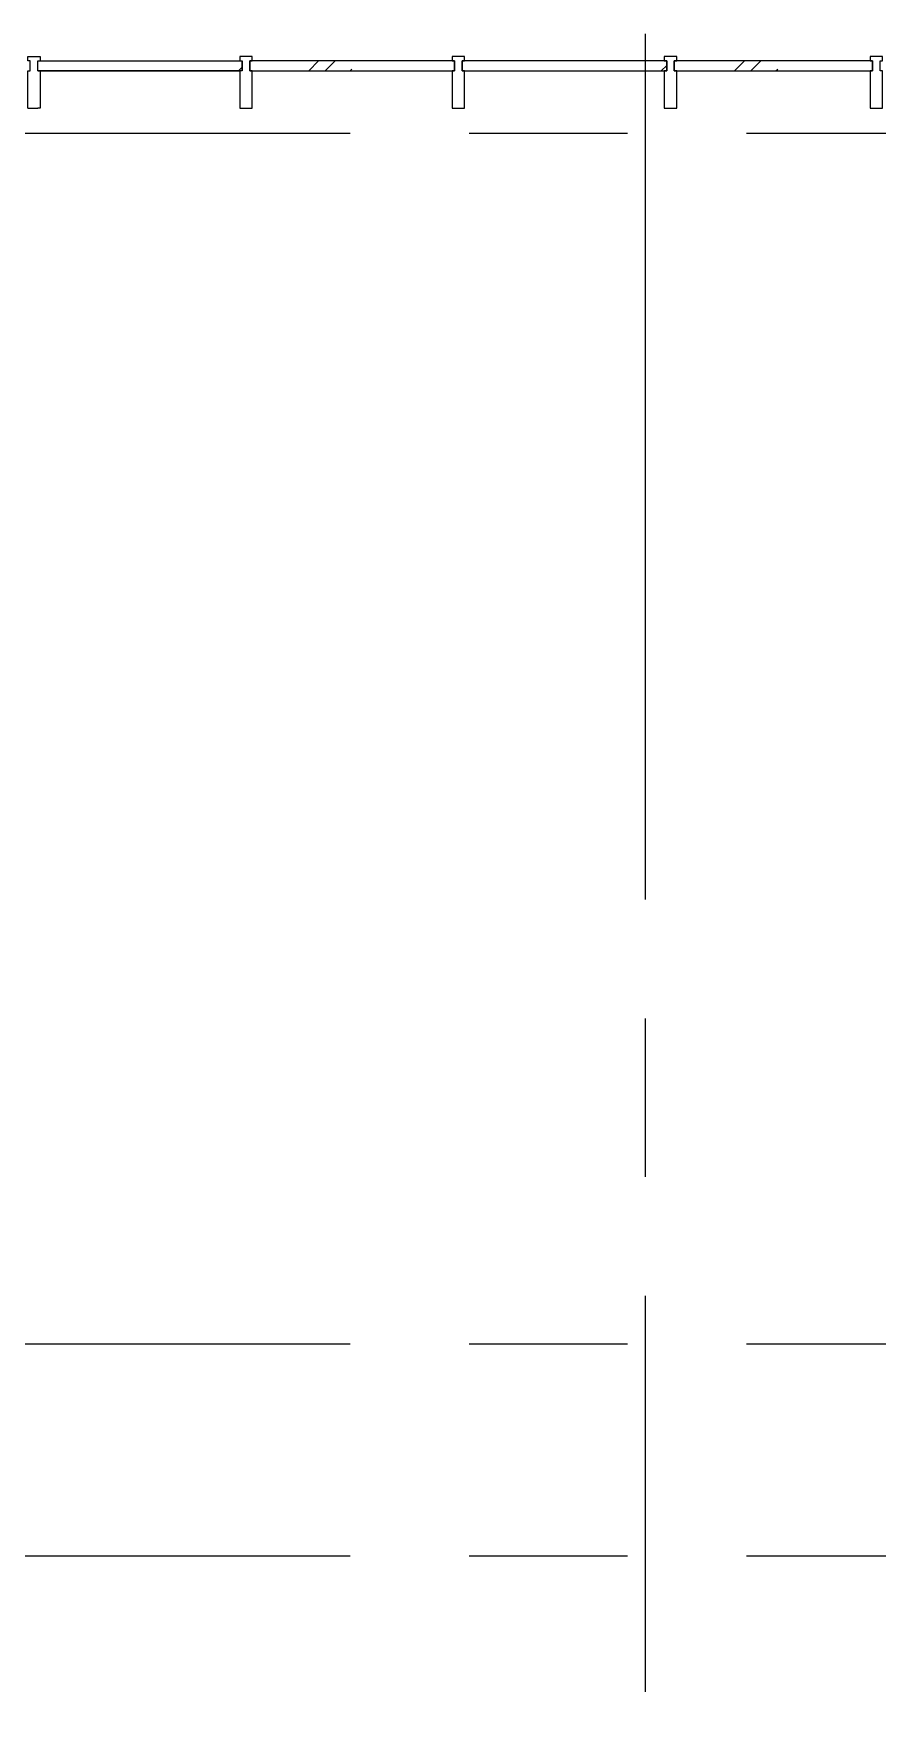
# Model space of a CAD drawing. Header units: millimetres. Extents: x -4196 to 190310, y -8553 to 29000.
# Drawn here: x 10060 to 13438, y 20602 to 27398 of the extents above; entities that cross this region are included whole.
import ezdxf

# ---------------------------------------------------------------- set-up
doc = ezdxf.new("R2010")
doc.units = ezdxf.units.MM
doc.linetypes.add('Осевая', pattern=[3175, 635, -476.25, 1587.5, -476.25])
for name, color, linetype, lineweight in [('A-FLOR', 7, 'Continuous', 9), ('A-GLAZ-CURT', 7, 'Continuous', 9), ('A-GLAZ-CURT-1', 7, 'Continuous', 25), ('A-GLAZ-CWMG', 7, 'Continuous', 9), ('A-GLAZ-CWMG-1', 7, 'Continuous', 25), ('Оси', 7, 'Continuous', 9), ('Оси-2', 7, 'Осевая', 9)]:
    doc.layers.add(name, color=color, linetype=linetype, lineweight=lineweight)

# ---------------------------------------------------------------- blocks, each defined once
blk = doc.blocks.new('Системная панель - Стекло - 40мм-V11-План потолков с обозначением видов отделки и геометрии 1 этажа в осях 1-12')
at = {"layer": 'A-GLAZ-CURT'}
h = blk.add_hatch(dxfattribs=at)
h.set_pattern_fill('FP_24', color=256, style=0, pattern_type=2)
h.set_pattern_definition([(45, (-10585, -27190), (-282.8427, 282.8427), [200, -600]), (45, (-10785, -27290), (-282.8427, 282.8427), [600, -200]), (45, (-10385, -27390), (-282.8427, 282.8427), [200, -600])])
h.paths.add_polyline_path([(-410, -40), (410, -40), (410, 0), (-410, 0)])
at = {"layer": 'A-GLAZ-CURT-1'}
for p, q in [((-410, 0), (410, 0)), ((-410, -40), (-410, 0)), ((410, -40), (-410, -40)), ((410, -40), (410, 0))]:
    blk.add_line(p, q, dxfattribs=at)
blk = doc.blocks.new('Системная панель - Стекло - 40мм-22856068-План потолков с обозначением видов отделки и геометрии 1 этажа в осях 1-12')
at = {"layer": 'A-GLAZ-CURT'}
h = blk.add_hatch(dxfattribs=at)
h.set_pattern_fill('FP_25', color=256, style=0, pattern_type=2)
h.set_pattern_definition([(45, (-11435.13, -27190), (-282.8427, 282.8427), [200, -600]), (45, (-11635.13, -27290), (-282.8427, 282.8427), [600, -200]), (45, (-11235.13, -27390), (-282.8427, 282.8427), [200, -600])])
h.paths.add_polyline_path([(-410.1, -40), (410.1, -40), (410.1, 0), (-410.1, 0)])
at = {"layer": 'A-GLAZ-CURT-1'}
for p, q in [((410.1, 0), (-410.1, 0)), ((-410.1, 0), (-410.1, -40)), ((410.1, -40), (410.1, 0)), ((-410.1, -40), (410.1, -40))]:
    blk.add_line(p, q, dxfattribs=at)
blk = doc.blocks.new('Системная панель - Стекло - 40мм-V12-План потолков с обозначением видов отделки и геометрии 1 этажа в осях 1-12')
at = {"layer": 'A-GLAZ-CURT'}
h = blk.add_hatch(dxfattribs=at)
h.set_pattern_fill('FP_26', color=256, style=0, pattern_type=2)
h.set_pattern_definition([(45, (-12285.26, -27190), (-282.8427, 282.8427), [200, -600]), (45, (-12485.26, -27290), (-282.8427, 282.8427), [600, -200]), (45, (-12085.26, -27390), (-282.8427, 282.8427), [200, -600])])
h.paths.add_polyline_path([(410, -40), (410, 0), (-410, 0), (-410, -40)])
at = {"layer": 'A-GLAZ-CURT-1'}
for p, q in [((410, 0), (-410, 0)), ((-410, 0), (-410, -40)), ((410, -40), (410, 0)), ((-410, -40), (410, -40))]:
    blk.add_line(p, q, dxfattribs=at)
blk = doc.blocks.new('Системная панель - Стекло - 40мм-V13-План потолков с обозначением видов отделки и геометрии 1 этажа в осях 1-12')
at = {"layer": 'A-GLAZ-CURT'}
h = blk.add_hatch(dxfattribs=at)
h.set_pattern_fill('FP_27', color=256, style=0, pattern_type=2)
h.set_pattern_definition([(45, (-13122.76, -27190), (-282.8427, 282.8427), [200, -600]), (45, (-13322.76, -27290), (-282.8427, 282.8427), [600, -200]), (45, (-12922.76, -27390), (-282.8427, 282.8427), [200, -600])])
h.paths.add_polyline_path([(-397.5, -40), (397.5, -40), (397.5, 0), (-397.5, 0)])
at = {"layer": 'A-GLAZ-CURT-1'}
for p, q in [((397.5, 0), (-397.5, 0)), ((-397.5, 0), (-397.5, -40)), ((397.5, -40), (397.5, 0)), ((-397.5, -40), (397.5, -40))]:
    blk.add_line(p, q, dxfattribs=at)
blk = doc.blocks.new('Прямоугольный импост - Импост структурный с накладкой - 190мм-22856072-План потолков с обозначением видов отделки и геометрии 1 этажа в осях 1-12')
at = {"layer": 'A-GLAZ-CWMG-1'}
for p, q in [((-50, 40), (-50, 190)), ((-50, 190), (0, 190)), ((0, 190), (0, 40)), ((-40, 40), (-50, 40)), ((-50, -17), (-50, 0)), ((-50, 0), (-40, 0)), ((-40, 0), (-40, 40)), ((-10, 40), (-10, 0)), ((0, 40), (-10, 40)), ((-10, 0), (0, 0)), ((0, 0), (0, -17)), ((0, -17), (-50, -17))]:
    blk.add_line(p, q, dxfattribs=at)
blk = doc.blocks.new('Прямоугольный импост - Импост структурный с накладкой - 190мм-V14-План потолков с обозначением видов отделки и геометрии 1 этажа в осях 1-12')
at = {"layer": 'A-GLAZ-CWMG-1'}
for p, q in [((-25, 190), (15, 190)), ((-25, 190), (-25, 40)), ((25, 190), (15, 190)), ((25, 40), (25, 190)), ((-25, 40), (-15, 40)), ((-15, 0), (-25, 0)), ((-25, 0), (-25, -17)), ((-15, 40), (-15, 0)), ((15, 40), (25, 40)), ((-25, -17), (25, -17)), ((15, 0), (25, 0)), ((25, -17), (25, 0))]:
    blk.add_line(p, q, dxfattribs=at)
blk = doc.blocks.new('Прямоугольный импост - Импост структурный с накладкой - 190мм-V15-План потолков с обозначением видов отделки и геометрии 1 этажа в осях 1-12')
at = {"layer": 'A-GLAZ-CWMG-1'}
for p, q in [((-25, 40), (-25, 190)), ((-25, 190), (25, 190)), ((25, 190), (25, 40)), ((-15, 40), (-25, 40)), ((-25, -17), (-25, 0)), ((-25, 0), (-15, 0)), ((-15, 0), (-15, 40)), ((15, 40), (15, 0)), ((25, 40), (15, 40)), ((15, 0), (25, 0)), ((25, 0), (25, -17)), ((25, -17), (-25, -17))]:
    blk.add_line(p, q, dxfattribs=at)

msp = doc.modelspace()

# ---------------------------------------------------------------- linework, layer by layer
at = {"layer": 'A-FLOR'}
for p, q in [((10085, 27250), (10885, 27250)), ((10935, 27250), (11735.3, 27250)), ((11785.3, 27250), (12585.3, 27250)), ((12635.3, 27250), (13410.3, 27250))]:
    msp.add_line(p, q, dxfattribs=at)
at = {"layer": 'Оси'}
msp.add_line((12510, 24898.1), (12510, 27398.1), dxfattribs=at)
at = {"layer": 'Оси-2'}
for p, q in [((-896.3, 27000), (31235, 27000)), ((12510, 593.7), (12510, 24898.1)), ((-896.3, 22150), (35990, 22150)), ((-896.3, 21300), (35990, 21300))]:
    msp.add_line(p, q, dxfattribs=at)

# ---------------------------------------------------------------- block references
at = {"layer": 'A-GLAZ-CURT'}
for name, p in [('Системная панель - Стекло - 40мм-22856068-План потолков с обозначением видов отделки и геометрии 1 этажа в осях 1-12', (11335.1, 27290)), ('Системная панель - Стекло - 40мм-V12-План потолков с обозначением видов отделки и геометрии 1 этажа в осях 1-12', (12185.3, 27290)), ('Системная панель - Стекло - 40мм-V13-План потолков с обозначением видов отделки и геометрии 1 этажа в осях 1-12', (13022.8, 27290))]:
    msp.add_blockref(name, p, dxfattribs=at)
at = {"layer": 'A-GLAZ-CURT-1'}
msp.add_blockref('Системная панель - Стекло - 40мм-V11-План потолков с обозначением видов отделки и геометрии 1 этажа в осях 1-12', (10485, 27290), dxfattribs=at)
at = {"layer": 'A-GLAZ-CWMG', "extrusion": (0, 0, -1), "rotation": 180}
for name, p in [('Прямоугольный импост - Импост структурный с накладкой - 190мм-V14-План потолков с обозначением видов отделки и геометрии 1 этажа в осях 1-12', (-10060, 27290)), ('Прямоугольный импост - Импост структурный с накладкой - 190мм-V15-План потолков с обозначением видов отделки и геометрии 1 этажа в осях 1-12', (-10910, 27290)), ('Прямоугольный импост - Импост структурный с накладкой - 190мм-V15-План потолков с обозначением видов отделки и геометрии 1 этажа в осях 1-12', (-11760.3, 27290)), ('Прямоугольный импост - Импост структурный с накладкой - 190мм-V15-План потолков с обозначением видов отделки и геометрии 1 этажа в осях 1-12', (-12610.3, 27290)), ('Прямоугольный импост - Импост структурный с накладкой - 190мм-22856072-План потолков с обозначением видов отделки и геометрии 1 этажа в осях 1-12', (-13460.3, 27290))]:
    msp.add_blockref(name, p, dxfattribs=at)

doc.saveas('drawing.dxf')
